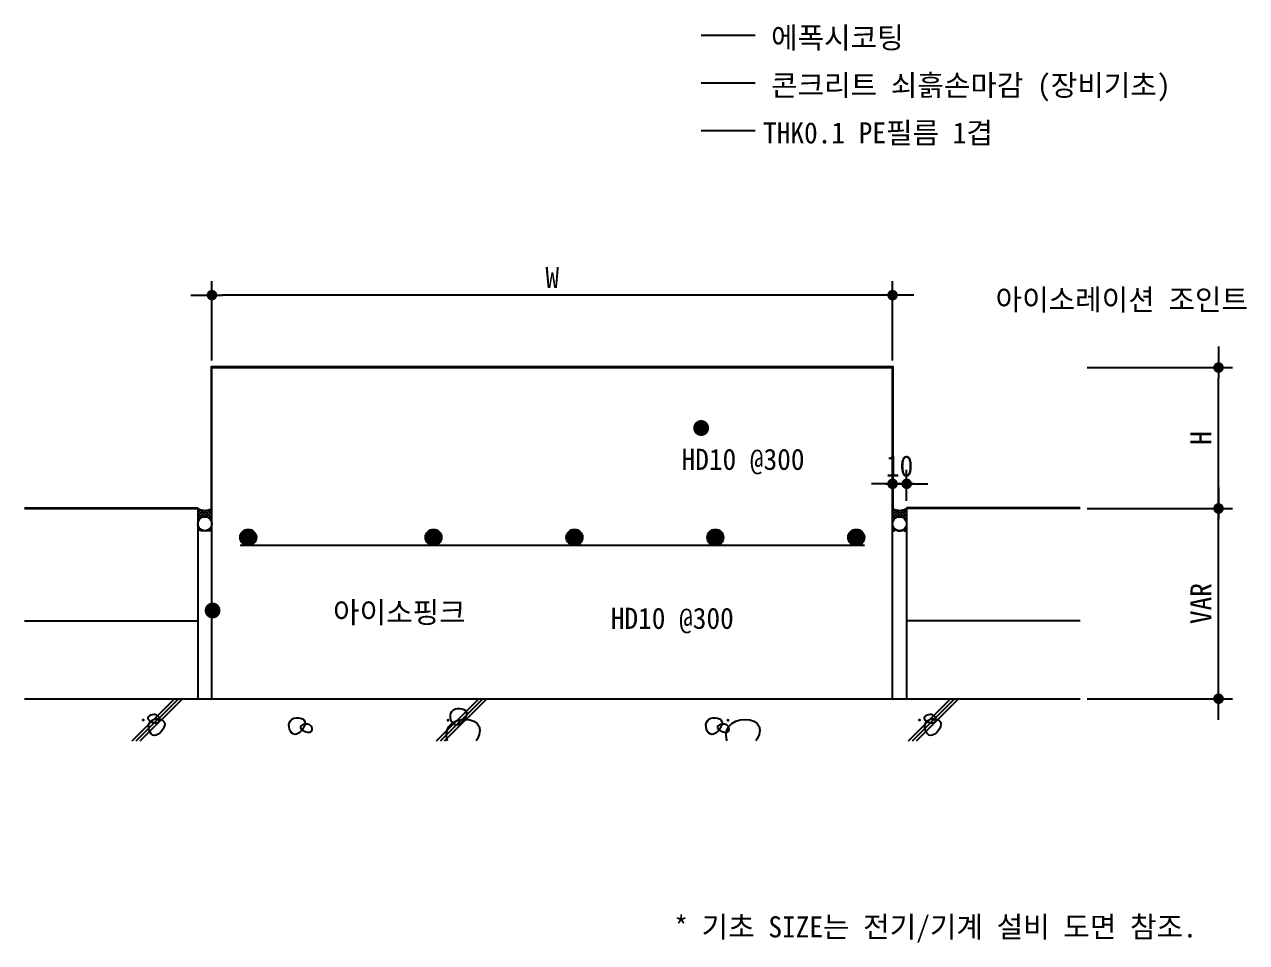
# Model space of a CAD drawing. Header units: millimetres. Extents: x 209 to 75467, y 6568 to 12199.
# Drawn here: x 74111 to 74978, y 8576 to 9228 of the extents above; entities that cross this region are included whole.
import ezdxf
from ezdxf.enums import TextEntityAlignment as Align

# ---------------------------------------------------------------- set-up
doc = ezdxf.new("R2010")
doc.units = ezdxf.units.MM
doc.header["$MEASUREMENT"] = 0
doc.linetypes.add('HIDDEN2', pattern=[0.1875, 0.125, -0.0625])
doc.layers.get('0').update_dxf_attribs({"linetype": 'CONTINUOUS'})
for name, color, linetype in [('1HAT', 1, 'CONTINUOUS'), ('1HIDDEN2', 1, 'HIDDEN2'), ('2CONTINUOUS', 2, 'CONTINUOUS'), ('AA-FINL-OTHR', 6, 'CONTINUOUS'), ('AA-FLXM-CONC', 7, 'CONTINUOUS'), ('AA-XXXX-CONC', 7, 'CONTINUOUS'), ('AX-PATT', 8, 'CONTINUOUS'), ('CON', 2, 'CONTINUOUS'), ('FIN', 5, 'CONTINUOUS'), ('W3', 7, 'CONTINUOUS'), ('WALH', 9, 'CONTINUOUS'), ('WM', 8, 'X_LINE')]:
    doc.layers.add(name, color=color, linetype=linetype)
for name, color, linetype, lineweight in [('A-DIMS', 7, 'CONTINUOUS', 25), ('A-MKXS-LEAD', 7, 'CONTINUOUS', 25), ('A-MKXS-TEXT1', 3, 'CONTINUOUS', 25)]:
    doc.layers.add(name, color=color, linetype=linetype, lineweight=lineweight)
doc.styles.add('HY울릉도L', font='H2GTRE.TTF')
doc.styles.get("Standard").update_dxf_attribs({"font": 'SIMPLEX.shx'})
doc.styles.add('돋움체', font='')
doc.styles.get('돋움체').set_extended_font_data('DotumChe')
doc.linetypes.add('X_LINE', pattern='A,0.8,-0.15,["X",Standard,S=0.1,R=0,X=-0.05,Y=-0.05],-0.15', length=1.1)
doc.dimstyles.new('CDIM', dxfattribs={"dimtxt": 3, "dimasz": 1.5, "dimexe": 2, "dimexo": 1, "dimgap": 1, "dimtad": 1, "dimdec": 0, "dimrnd": 0.5, "dimzin": 0, "dimdsep": 32, "dimlunit": 6, "dimtxsty": 'HY울릉도L', "dimblk1": '_CIDOT', "dimblk2": '_CIDOT', "dimsah": 1, "dimcen": 5.5, "dimclrd": 2, "dimclre": 2, "dimclrt": 7, "dimadec": 0, "dimazin": 0, "dimtfac": 1, "dimtdec": 0, "dimtix": 1, "dimtmove": 2, "dimatfit": 1, "dimldrblk": '_CIDOT', "dimfxl": 1, "dimtolj": 1, "dimtzin": 0, "dimlwd": -1, "dimarcsym": 0})
pattern_1 = [(45, (52443.082, -619.6235), (-1.10485435, 1.10485435), []), (135, (52443.082, -619.6235), (-1.10485435, -1.10485435), [])]
pattern_2 = [(135, (96528.4785, -619.6235), (1.10485435, 1.10485435), []), (45, (96528.4785, -619.6235), (1.10485435, -1.10485435), [])]

# ---------------------------------------------------------------- blocks, each defined once
blk = doc.blocks.new('_CIDOT')
at = {"color": 0, "linetype": 'ByBlock'}
blk.add_line((2, 0), (-1, 0), dxfattribs=at)
at = {"color": 0, "linetype": 'ByBlock', "const_width": 0.5}
blk.add_lwpolyline([(-0.25, 0, 1), (0.25, 0, 1)], format="xyb", close=True, dxfattribs=at)
blk = doc.blocks.new('*D585')
at = {"layer": 'A-DIMS', "lineweight": -2, "transparency": 16777216}
for p, q in [((74727.27, 8889.81), (74727.27, 8911.81)), ((74737.27, 8889.81), (74737.27, 8911.81))]:
    blk.add_line(p, q, dxfattribs=at)
at = {"layer": 'A-DIMS', "transparency": 16777216}
for p, q in [((74719.77, 8901.81), (74712.27, 8901.81)), ((74727.27, 8901.81), (74737.27, 8901.81)), ((74744.77, 8901.81), (74752.27, 8901.81))]:
    blk.add_line(p, q, dxfattribs=at)
at = {"layer": 'A-DIMS', "transparency": 16777216, "xscale": 7.5, "yscale": 7.5, "zscale": 7.5}
blk.add_blockref('_CIDOT', (74727.27, 8901.81), dxfattribs=at)
at = {"layer": 'A-DIMS', "transparency": 16777216, "xscale": 7.5, "yscale": 7.5, "zscale": 7.5, "rotation": 180}
blk.add_blockref('_CIDOT', (74737.27, 8901.81), dxfattribs=at)
at = {"layer": 'A-DIMS', "color": 3, "transparency": 16777216, "insert": (74732.27, 8914.32), "char_height": 15, "attachment_point": 5, "style": '돋움체'}
blk.add_mtext('\\A1;10', dxfattribs=at)
blk = doc.blocks.new('*D586')
at = {"layer": 'A-DIMS', "lineweight": -2, "transparency": 16777216}
for p, q in [((74865.32, 8984.31), (74968.59, 8984.31)), ((74865.32, 8884.31), (74968.59, 8884.31))]:
    blk.add_line(p, q, dxfattribs=at)
at = {"layer": 'A-DIMS', "transparency": 16777216}
blk.add_line((74958.59, 8891.81), (74958.59, 8976.81), dxfattribs=at)
at = {"layer": 'A-DIMS', "transparency": 16777216, "xscale": 7.5, "yscale": 7.5, "zscale": 7.5}
for p, rotation in [((74958.59, 8984.31), 90), ((74958.59, 8884.31), 270)]:
    blk.add_blockref('_CIDOT', p, dxfattribs=dict(at, rotation=rotation))
at = {"layer": 'A-DIMS', "color": 3, "transparency": 16777216, "insert": (74946.08, 8934.31), "char_height": 15, "attachment_point": 5, "rotation": 90, "style": '돋움체'}
blk.add_mtext('\\A1;H', dxfattribs=at)
blk = doc.blocks.new('*D587')
at = {"layer": 'A-DIMS', "lineweight": -2, "transparency": 16777216}
for p, q in [((74865.32, 8884.31), (74968.59, 8884.31)), ((74865.32, 8749.31), (74968.59, 8749.31))]:
    blk.add_line(p, q, dxfattribs=at)
at = {"layer": 'A-DIMS', "transparency": 16777216}
blk.add_line((74958.59, 8756.81), (74958.59, 8876.81), dxfattribs=at)
at = {"layer": 'A-DIMS', "transparency": 16777216, "xscale": 7.5, "yscale": 7.5, "zscale": 7.5}
for p, rotation in [((74958.59, 8884.31), 90), ((74958.59, 8749.31), 270)]:
    blk.add_blockref('_CIDOT', p, dxfattribs=dict(at, rotation=rotation))
at = {"layer": 'A-DIMS', "color": 3, "transparency": 16777216, "insert": (74946.08, 8816.81), "char_height": 15, "attachment_point": 5, "rotation": 90, "style": '돋움체'}
blk.add_mtext('\\A1;VAR', dxfattribs=at)
blk = doc.blocks.new('*D588')
at = {"layer": 'A-DIMS', "lineweight": -2, "transparency": 16777216}
for p, q in [((74244.29, 8989.31), (74244.29, 9045.7)), ((74727.27, 8989.31), (74727.27, 9045.7))]:
    blk.add_line(p, q, dxfattribs=at)
at = {"layer": 'A-DIMS', "transparency": 16777216}
blk.add_line((74719.77, 9035.7), (74251.79, 9035.7), dxfattribs=at)
at = {"layer": 'A-DIMS', "transparency": 16777216, "xscale": 7.5, "yscale": 7.5, "zscale": 7.5, "rotation": 180}
blk.add_blockref('_CIDOT', (74244.29, 9035.7), dxfattribs=at)
at = {"layer": 'A-DIMS', "transparency": 16777216, "xscale": 7.5, "yscale": 7.5, "zscale": 7.5}
blk.add_blockref('_CIDOT', (74727.27, 9035.7), dxfattribs=at)
at = {"layer": 'A-DIMS', "color": 3, "transparency": 16777216, "insert": (74485.78, 9048.21), "char_height": 15, "attachment_point": 5, "style": '돋움체'}
blk.add_mtext('\\A1;W', dxfattribs=at)

msp = doc.modelspace()

# ---------------------------------------------------------------- hatches: boundary and pattern name
at = {"layer": '1HAT'}
h = msp.add_hatch(dxfattribs=at)
h.set_pattern_fill('ANSI37', color=256, scale=12.5, style=0)
h.set_pattern_definition(pattern_1)
h.paths.add_polyline_path([(74234.29, 8884.31), (74234.29, 8873.43, -1), (74244.29, 8873.43), (74244.29, 8884.31, -0.279757)])
h = msp.add_hatch(dxfattribs=at)
h.set_pattern_fill('ANSI37', color=256, scale=12.5, style=0)
h.set_pattern_definition(pattern_2)
h.paths.add_polyline_path([(74737.27, 8884.31), (74737.27, 8873.43, 1), (74727.27, 8873.43), (74727.27, 8884.31, 0.279757)])
h = msp.add_hatch(dxfattribs=at)
h.set_pattern_fill('ANSI37', color=256, scale=12.5, style=0)
h.set_pattern_definition(pattern_1)
h.paths.add_polyline_path([(74234.29, 8873.43), (74234.29, 8868.43), (74239.29, 8868.43, -0.414214)])
h = msp.add_hatch(dxfattribs=at)
h.set_pattern_fill('ANSI37', color=256, scale=12.5, style=0)
h.set_pattern_definition(pattern_1)
h.paths.add_polyline_path([(74244.29, 8873.43, -0.414214), (74239.29, 8868.43), (74244.29, 8868.43)])
h = msp.add_hatch(dxfattribs=at)
h.set_pattern_fill('ANSI37', color=256, scale=12.5, style=0)
h.set_pattern_definition(pattern_2)
h.paths.add_polyline_path([(74727.27, 8873.43, 0.414214), (74732.27, 8868.43), (74727.27, 8868.43)])
h = msp.add_hatch(dxfattribs=at)
h.set_pattern_fill('ANSI37', color=256, scale=12.5, style=0)
h.set_pattern_definition(pattern_2)
h.paths.add_polyline_path([(74737.27, 8873.43), (74737.27, 8868.43), (74732.27, 8868.43, 0.414214)])

# ---------------------------------------------------------------- linework, layer by layer
at = {"layer": '1HIDDEN2', "color": 1, "linetype": 'HIDDEN2'}
for p, q in [((74244.28, 8868.43), (74234.29, 8868.43)), ((74727.28, 8868.43), (74737.27, 8868.43))]:
    msp.add_line(p, q, dxfattribs=at)
at = {"layer": '2CONTINUOUS', "color": 2, "linetype": 'Continuous'}
for centre in [(74239.29, 8873.43), (74732.27, 8873.43)]:
    msp.add_circle(centre, 5, dxfattribs=at)
for centre in [(74239.29, 8892.55), (74732.27, 8892.55)]:
    msp.add_arc(centre, 9.64, 238.7413, 301.2587, dxfattribs=at)
at = {"layer": 'A-MKXS-LEAD'}
for p, q in [((74629.85, 9219.91), (74591.45, 9219.91)), ((74629.85, 9186.16), (74591.45, 9186.16)), ((74629.85, 9152.41), (74591.45, 9152.41))]:
    msp.add_line(p, q, dxfattribs=at)
for points in [[(74591.45, 8944.23, 5.62, 5.62, -1), (74591.45, 8938.6, 5.62, 5.62, -1), (74591.45, 8944.23, 0, 0, 0), (74591.45, 9219.91, 0, 0, 0)], [(74734.96, 8880.15, 0, 7.5, 0), (74739.99, 8902.08, 0, 0, 0), (74768.83, 9032.65, 0, 0, 0), (74797.91, 9032.65, 0, 0, 0)], [(74501.34, 8869.27, 0, 7.5, 0), (74516.21, 8886.15, 0, 0, 0), (74537.02, 8909.79, 0, 0, 0), (74546.45, 8920.49, 0, 0, 0), (74572.54, 8920.49, 0, 0, 0)], [(74450.92, 8857.68, 0, 7.5, 0), (74465.78, 8840.8, 0, 0, 0), (74486.6, 8817.16, 0, 0, 0), (74496.02, 8806.46, 0, 0, 0), (74522.11, 8806.46, 0, 0, 0)], [(74247.56, 8811.91, 5.62, 5.62, -1), (74241.94, 8811.91, 5.62, 5.62, -1), (74247.56, 8811.91, 0, 0, 0), (74323.89, 8811.91, 0, 0, 0), (74323.89, 8811.91, 0, 0, 0)]]:
    msp.add_lwpolyline(points, format="xyseb", dxfattribs=at)
at = {"layer": 'AA-FINL-OTHR'}
for p, q in [((74111.24, 8884.81), (74234.29, 8884.81)), ((74860.32, 8884.81), (74737.27, 8884.81))]:
    msp.add_line(p, q, dxfattribs=at)
msp.add_lwpolyline([(74727.77, 8884.03), (74727.77, 8984.81), (74243.79, 8984.81), (74243.79, 8884.03)], dxfattribs=at)
at = {"layer": 'AA-FLXM-CONC', "color": 7}
for p, q in [((74244.29, 8984.31), (74727.27, 8984.31)), ((74244.29, 8749.31), (74244.29, 8889.73)), ((74727.27, 8749.31), (74727.27, 8889.73)), ((74111.24, 8884.31), (74234.29, 8884.31)), ((74234.29, 8884.31), (74234.29, 8749.31)), ((74860.32, 8884.31), (74737.27, 8884.31)), ((74737.27, 8884.31), (74737.27, 8749.31))]:
    msp.add_line(p, q, dxfattribs=at)
at = {"layer": 'AA-XXXX-CONC'}
msp.add_line((74111.24, 8749.31), (74860.32, 8749.31), dxfattribs=at)
at = {"layer": 'AX-PATT'}
for p, q in [((74187.66, 8719.31), (74217.66, 8749.31)), ((74190.49, 8719.31), (74220.49, 8749.31)), ((74193.31, 8719.31), (74223.31, 8749.31)), ((74403.75, 8719.31), (74433.75, 8749.31)), ((74406.57, 8719.31), (74436.57, 8749.31)), ((74409.4, 8719.31), (74439.4, 8749.31)), ((74738.49, 8719.31), (74768.49, 8749.31)), ((74741.32, 8719.31), (74771.32, 8749.31)), ((74744.15, 8719.31), (74774.15, 8749.31))]:
    msp.add_line(p, q, dxfattribs=at)
for points in [[(74424.83, 8739.82), (74424.95, 8738.48), (74424.61, 8736.98), (74423.9, 8735.42), (74422.89, 8733.91), (74421.68, 8732.57), (74420.34, 8731.49), (74418.96, 8730.79), (74417.62, 8730.57), (74416.41, 8730.92), (74415.36, 8731.74), (74414.52, 8732.93), (74413.91, 8734.37), (74413.57, 8735.94), (74413.55, 8737.54), (74413.86, 8739.04), (74414.56, 8740.34), (74415.65, 8741.34), (74417.04, 8742.02), (74418.6, 8742.39), (74420.21, 8742.46), (74421.76, 8742.23), (74423.13, 8741.71), (74424.19, 8740.9)], [(74205.72, 8732.36), (74206.37, 8732.77), (74206.79, 8733.38), (74206.99, 8734.13), (74206.98, 8734.96), (74206.76, 8735.79), (74206.34, 8736.58), (74205.74, 8737.25), (74204.96, 8737.75), (74204.02, 8738.02), (74202.99, 8738.08), (74201.92, 8737.95), (74200.91, 8737.66), (74200.02, 8737.24), (74199.32, 8736.71), (74198.88, 8736.11), (74198.78, 8735.45), (74199.07, 8734.77), (74199.68, 8734.1), (74200.55, 8733.48), (74201.57, 8732.95), (74202.69, 8732.53), (74203.8, 8732.27), (74204.84, 8732.2)], [(74210.65, 8732.4), (74210.77, 8731.06), (74210.44, 8729.56), (74209.72, 8728), (74208.72, 8726.49), (74207.5, 8725.15), (74206.16, 8724.07), (74204.78, 8723.37), (74203.45, 8723.16), (74202.24, 8723.5), (74201.19, 8724.32), (74200.34, 8725.51), (74199.73, 8726.95), (74199.4, 8728.52), (74199.37, 8730.12), (74199.69, 8731.62), (74200.39, 8732.92), (74201.47, 8733.92), (74202.86, 8734.6), (74204.42, 8734.97), (74206.04, 8735.04), (74207.59, 8734.81), (74208.95, 8734.29), (74210.02, 8733.48)], [(74310.25, 8733.21), (74310.37, 8731.87), (74310.03, 8730.37), (74309.32, 8728.81), (74308.31, 8727.3), (74307.1, 8725.96), (74305.76, 8724.88), (74304.38, 8724.18), (74303.04, 8723.97), (74301.83, 8724.31), (74300.78, 8725.13), (74299.94, 8726.32), (74299.33, 8727.76), (74298.99, 8729.33), (74298.97, 8730.93), (74299.28, 8732.43), (74299.98, 8733.73), (74301.07, 8734.73), (74302.46, 8735.41), (74304.02, 8735.78), (74305.63, 8735.85), (74307.18, 8735.62), (74308.55, 8735.1), (74309.61, 8734.29)], [(74606.13, 8733.21), (74606.26, 8731.87), (74605.92, 8730.37), (74605.2, 8728.81), (74604.2, 8727.3), (74602.98, 8725.96), (74601.64, 8724.88), (74600.26, 8724.18), (74598.93, 8723.97), (74597.72, 8724.31), (74596.67, 8725.13), (74595.82, 8726.32), (74595.21, 8727.76), (74594.88, 8729.33), (74594.85, 8730.93), (74595.17, 8732.43), (74595.87, 8733.73), (74596.96, 8734.73), (74598.34, 8735.41), (74599.9, 8735.78), (74601.52, 8735.85), (74603.07, 8735.62), (74604.44, 8735.1), (74605.5, 8734.29)], [(74756.55, 8732.36), (74757.21, 8732.77), (74757.63, 8733.38), (74757.83, 8734.13), (74757.81, 8734.96), (74757.6, 8735.79), (74757.18, 8736.58), (74756.58, 8737.25), (74755.8, 8737.75), (74754.86, 8738.02), (74753.82, 8738.08), (74752.76, 8737.95), (74751.75, 8737.66), (74750.86, 8737.24), (74750.16, 8736.71), (74749.72, 8736.11), (74749.62, 8735.45), (74749.91, 8734.77), (74750.52, 8734.1), (74751.38, 8733.48), (74752.41, 8732.95), (74753.52, 8732.53), (74754.64, 8732.27), (74755.68, 8732.2)], [(74761.49, 8732.4), (74761.61, 8731.06), (74761.27, 8729.56), (74760.56, 8728), (74759.55, 8726.49), (74758.34, 8725.15), (74757, 8724.07), (74755.62, 8723.37), (74754.29, 8723.16), (74753.07, 8723.5), (74752.03, 8724.32), (74751.18, 8725.51), (74750.57, 8726.95), (74750.24, 8728.52), (74750.21, 8730.12), (74750.53, 8731.62), (74751.22, 8732.92), (74752.31, 8733.92), (74753.7, 8734.6), (74755.26, 8734.97), (74756.87, 8735.04), (74758.43, 8734.81), (74759.79, 8734.29), (74760.85, 8733.48)], [(74314.06, 8725.62), (74314.71, 8726.03), (74315.13, 8726.64), (74315.33, 8727.39), (74315.32, 8728.21), (74315.1, 8729.05), (74314.68, 8729.83), (74314.08, 8730.51), (74313.3, 8731), (74312.36, 8731.27), (74311.33, 8731.33), (74310.26, 8731.2), (74309.25, 8730.91), (74308.36, 8730.49), (74307.66, 8729.97), (74307.22, 8729.36), (74307.12, 8728.71), (74307.41, 8728.03), (74308.03, 8727.36), (74308.89, 8726.74), (74309.91, 8726.2), (74311.03, 8725.79), (74312.14, 8725.53), (74313.18, 8725.46)], [(74609.94, 8725.62), (74610.6, 8726.03), (74611.02, 8726.64), (74611.22, 8727.39), (74611.2, 8728.21), (74610.98, 8729.05), (74610.57, 8729.83), (74609.97, 8730.51), (74609.19, 8731), (74608.25, 8731.27), (74607.21, 8731.33), (74606.15, 8731.2), (74605.14, 8730.91), (74604.24, 8730.49), (74603.54, 8729.97), (74603.11, 8729.36), (74603.01, 8728.71), (74603.3, 8728.03), (74603.91, 8727.36), (74604.77, 8726.74), (74605.8, 8726.2), (74606.91, 8725.79), (74608.03, 8725.53), (74609.06, 8725.46)]]:
    msp.add_lwpolyline(points, close=True, dxfattribs=at)
at = {"layer": 'AX-PATT', "const_width": 1}
for points in [[(74195.52, 8733.68, -1), (74195.52, 8734.68, -1)], [(74411.83, 8733.55, -1), (74411.83, 8734.55, -1)], [(74610.43, 8733.55, -1), (74610.43, 8734.55, -1)], [(74746.36, 8733.68, -1), (74746.36, 8734.68, -1)]]:
    msp.add_lwpolyline(points, format="xyb", close=True, dxfattribs=at)
at = {"layer": 'AX-PATT'}
for points in [[(74411.37, 8719.31), (74410.94, 8720.79), (74410.67, 8723.99), (74411.14, 8727.04), (74412.44, 8729.71), (74414.59, 8731.81), (74417.4, 8733.32), (74420.62, 8734.22), (74424, 8734.52), (74427.28, 8734.22), (74430.21, 8733.32), (74432.54, 8731.81), (74434.01, 8729.71)], [(74609.97, 8719.31), (74609.54, 8720.79), (74609.27, 8723.99), (74609.74, 8727.04), (74611.04, 8729.71), (74613.19, 8731.81), (74616, 8733.32), (74619.22, 8734.22), (74622.6, 8734.52), (74625.88, 8734.22), (74628.81, 8733.32), (74631.14, 8731.81), (74632.61, 8729.71)], [(74434.01, 8729.71), (74434.44, 8727.04), (74433.93, 8723.99), (74432.64, 8720.79), (74431.73, 8719.31)], [(74632.61, 8729.71), (74633.04, 8727.04), (74632.53, 8723.99), (74631.24, 8720.79), (74630.33, 8719.31)]]:
    msp.add_lwpolyline(points, dxfattribs=at)
at = {"layer": 'CON', "color": 3}
msp.add_lwpolyline([(74707.27, 8857.97), (74264.29, 8857.97)], dxfattribs=at)
at = {"layer": 'FIN'}
for p, q in [((74234.29, 8884.81), (74234.29, 8884.31)), ((74737.27, 8884.81), (74737.27, 8884.31))]:
    msp.add_line(p, q, dxfattribs=at)
at = {"layer": 'FIN', "color": 7}
for centre in [(74270.05, 8863.73), (74401.51, 8863.73), (74501.51, 8863.73), (74601.51, 8863.73), (74701.51, 8863.73)]:
    msp.add_circle(centre, 5.76, dxfattribs=at)
at = {"layer": 'W3'}
for p, q in [((74244.29, 8884.31), (74244.29, 8984.31)), ((74244.29, 8984.31), (74385.03, 8984.31)), ((74727.27, 8984.31), (74586.53, 8984.31)), ((74727.27, 8884.31), (74727.27, 8984.31))]:
    msp.add_line(p, q, dxfattribs=at)
at = {"layer": 'WALH', "color": 7, "const_width": 5.76}
for points in [[(74267.17, 8863.73, 1), (74272.93, 8863.73, 1)], [(74404.39, 8863.73, -1), (74398.63, 8863.73, -1)], [(74504.39, 8863.73, -1), (74498.63, 8863.73, -1)], [(74604.39, 8863.73, -1), (74598.63, 8863.73, -1)], [(74704.39, 8863.73, -1), (74698.63, 8863.73, -1)]]:
    msp.add_lwpolyline(points, format="xyb", close=True, dxfattribs=at)
at = {"layer": 'WM', "ltscale": 3}
for p, q in [((74111.24, 8804.51), (74234.29, 8804.51)), ((74860.32, 8804.51), (74737.27, 8804.51))]:
    msp.add_line(p, q, dxfattribs=at)

# ---------------------------------------------------------------- texts
at = {"layer": 'A-MKXS-TEXT1', "style": '돋움체'}
for s, p in [('에폭시코팅', (74641.04, 9210.87)), ('콘크리트 쇠흙손마감 (장비기초)', (74641.04, 9177.12)), ('THK0.1 PE필름 1겹', (74635.37, 9143.37)), ('아이소레이션 조인트', (74800.39, 9024.99)), ('아이소핑크', (74330.24, 8803.09))]:
    msp.add_text(s, height=15, dxfattribs=at).set_placement(p)
for s, p in [('HD10 @300', (74577.55, 8919.2)), ('HD10 @300', (74527.32, 8806.38)), ('* 기초 SIZE는 전기/기계 설비 도면 참조.', (74572.4, 8587.43))]:
    msp.add_text(s, height=15, dxfattribs=at).set_placement(p, align=Align.MIDDLE_LEFT)

# ---------------------------------------------------------------- dimensions: what is measured, and where the dimension line sits
at = {"layer": 'A-DIMS'}
for base, p1, p2, angle, text, picture, middle in [((74244.29, 9035.7), (74727.27, 8984.31), (74244.29, 8984.31), 180, 'W', '*D588', (74485.78, 9048.21)), ((74958.59, 8984.31), (74860.32, 8884.31), (74860.32, 8984.31), 90, 'H', '*D586', (74946.08, 8934.31)), ((74958.59, 8884.31), (74860.32, 8749.31), (74860.32, 8884.31), 90, 'VAR', '*D587', (74946.08, 8816.81))]:
    dim = msp.add_linear_dim(base=base, p1=p1, p2=p2, angle=angle, text=text, dimstyle='CDIM', override={"dimscale": 5, "dimtxsty": '돋움체', "dimclrd": 256, "dimclre": 256, "dimclrt": 3}, dxfattribs=at)
    dim.commit()
    dim.dimension.update_dxf_attribs({"geometry": picture, "text_midpoint": middle})
dim = msp.add_linear_dim(base=(74737.27, 8901.81), p1=(74727.27, 8884.81), p2=(74737.27, 8884.81), dimstyle='CDIM', override={"dimscale": 5, "dimtxsty": '돋움체', "dimclrd": 256, "dimclre": 256, "dimclrt": 3}, dxfattribs=at)
dim.commit()
dim.dimension.update_dxf_attribs({"geometry": '*D585', "text_midpoint": (74732.27, 8914.32)})

doc.saveas('drawing.dxf')
